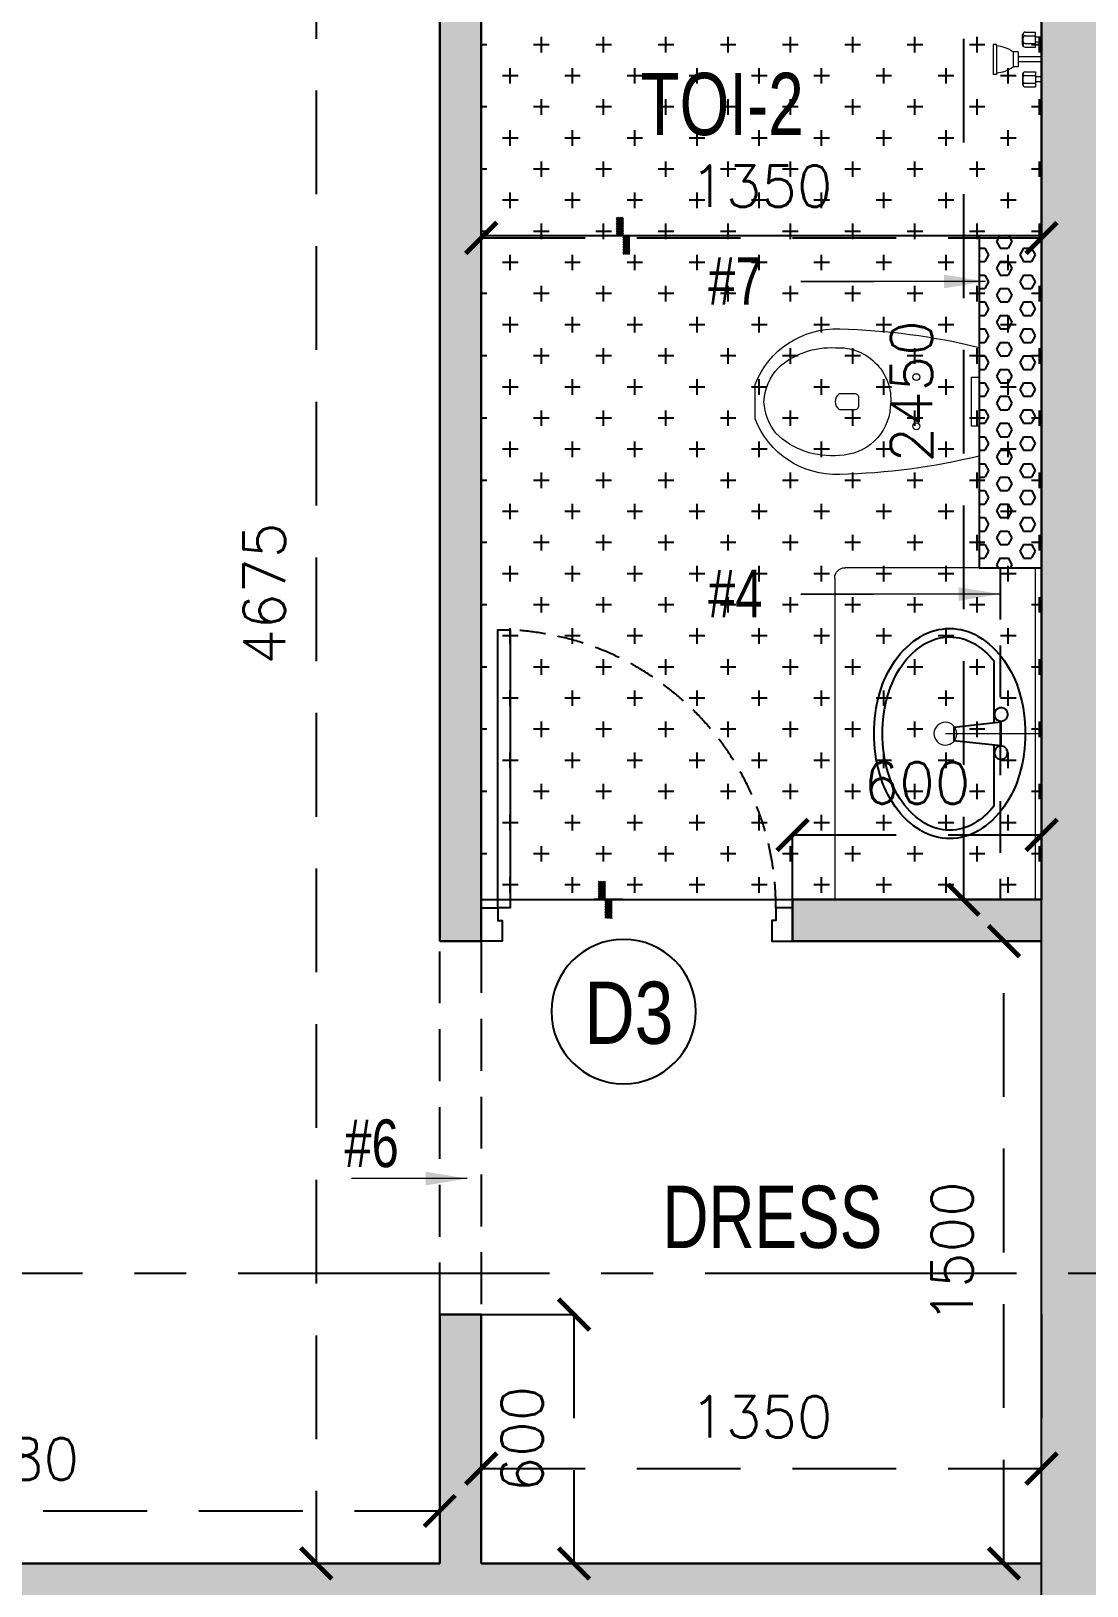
# Model space of a CAD drawing. Header units: millimetres. Extents: x 1180970 to 1231451, y -5737889 to -5695638.
# Drawn here: x 1224927 to 1227471, y -5714803 to -5711055 of the extents above; entities that cross this region are included whole.
import ezdxf
from ezdxf.enums import TextEntityAlignment as Align

# ---------------------------------------------------------------- set-up
doc = ezdxf.new("R2010")
doc.units = ezdxf.units.MM
doc.header["$LTSCALE"] = 1000
doc.header["$MEASUREMENT"] = 0
for name, pattern in [('3BHK-A$1$AUDIT_D_120904163729-0', [0]), ('3BHK-A$2$( Hidden )', [0.375, 0.25, -0.125]), ('3BHK-A$2$HIDDEN', [0.375, 0.25, -0.125]), ('AUDIT_D_120904163729-0', [0]), ('T8(T9 IS SIMILAR) - GROUND FLOOR - DIMENSION & TEXTING$0$HIDDEN', [0.375, 0.25, -0.125]), ('T8_REFUGE COLUMNS$0$CENTER2', [1.125, 0.75, -0.125, 0.125, -0.125])]:
    doc.linetypes.add(name, pattern=pattern)
doc.layers.get('0').update_dxf_attribs({"linetype": 'AUDIT_D_120904163729-0'})
for name, color, linetype in [('3BHK-A$0$$1$LEDGE WALL', 5, 'Continuous'), ('3BHK-A$0$A-DOOR-FULL', 2, 'Continuous'), ('3BHK-A$0$A-SANITARY', 2, 'Continuous'), ('3BHK-A$0$a-tile drop', 3, 'Continuous'), ('3BHK-A$0$APT PLANS-typ$0$TILEDROP', 3, 'Continuous'), ('3BHK-A$0$ELEV.', 5, 'Continuous'), ('3BHK-A$0$LEDGE WALL', 5, 'Continuous'), ('3BHK-A$1$A-HATCH -160', 251, '3BHK-A$1$AUDIT_D_120904163729-0'), ('3BHK-A$1$A-TOI SUNK 50MM', 8, 'Continuous'), ('3BHK-A$1$CUT-OUT', 49, 'Continuous'), ('T8(T9 IS SIMILAR) - GROUND FLOOR - DIMENSION & TEXTING$0$A-DIMENSIONS', 2, 'T8(T9 IS SIMILAR) - GROUND FLOOR - DIMENSION & TEXTING$0$HIDDEN'), ('T8(T9 IS SIMILAR) - GROUND FLOOR - DIMENSION & TEXTING$0$a-window-no', 125, 'Continuous'), ('T8_REFUGE COLUMNS$0$A-CENTERLINE', 193, 'T8_REFUGE COLUMNS$0$CENTER2'), ('T8_REFUGE COLUMNS$0$A-RCC COLS', 3, 'Continuous')]:
    doc.layers.add(name, color=color, linetype=linetype)
for name, color, linetype, lineweight in [('3BHK-A$2$a-TOI-fixtures', 251, 'Continuous', 0), ('3BHK-A$2$A-WALL- 160', 6, 'Continuous', 30), ('T8(T9 IS SIMILAR) - GROUND FLOOR - DIMENSION & TEXTING$0$a-Text', 4, 'Continuous', 0), ('T8(T9 IS SIMILAR) - GROUND FLOOR - DIMENSION & TEXTING$0$R0-18-10-2014-T1-1st Podium Floor Plan$0$Text', 2, 'Continuous', 0), ('T8(T9 IS SIMILAR) - GROUND FLOOR$0$D&W', 8, 'Continuous', 25)]:
    doc.layers.add(name, color=color, linetype=linetype, lineweight=lineweight)
doc.layers.add('T8_REFUGE COLUMNS$0$COL-HATCH', color=7, linetype='Continuous', lineweight=25, true_color=0xa3a3a3)
doc.styles.add('T8(T9 IS SIMILAR) - GROUND FLOOR - DIMENSION & TEXTING$0$ARIAL ARROW', font='swisscl.ttf')
doc.styles.add('T8(T9 IS SIMILAR) - GROUND FLOOR - DIMENSION & TEXTING$0$LODHA STANDERD', font='sanss___.ttf')
doc.styles.add('T8(T9 IS SIMILAR) - GROUND FLOOR - DIMENSION & TEXTING$0$Romans 1', font='romans.shx', dxfattribs={"height": 100})
doc.styles.add('T8(T9 IS SIMILAR) - GROUND FLOOR - DIMENSION & TEXTING$0$Tahoma', font='tahoma.ttf')
doc.dimstyles.new('T8(T9 IS SIMILAR) - GROUND FLOOR - DIMENSION & TEXTING$0$ALPINE S', dxfattribs={"dimscale": 0, "dimtxt": 100, "dimasz": 75, "dimexe": 0, "dimexo": 0, "dimgap": 75, "dimtad": 1, "dimdec": 0, "dimzin": 0, "dimdsep": 46, "dimtxsty": 'T8(T9 IS SIMILAR) - GROUND FLOOR - DIMENSION & TEXTING$0$Romans 1', "dimblk": 'T8(T9 IS SIMILAR) - GROUND FLOOR - DIMENSION & TEXTING$0$_ArchTick', "dimcen": 0.09, "dimclrd": 256, "dimclre": 256, "dimclrt": 7, "dimadec": 0, "dimazin": 0, "dimtfac": 1, "dimtdec": 0, "dimtofl": 0, "dimtmove": 1, "dimatfit": 0, "dimldrblk": 'T8(T9 IS SIMILAR) - GROUND FLOOR - DIMENSION & TEXTING$0$_Open90', "dimfxl": 1, "dimtolj": 1, "dimtzin": 0, "dimarcsym": 0})
doc.dimstyles.new('T8(T9 IS SIMILAR) - GROUND FLOOR - DIMENSION & TEXTING$0$SAMATA STD', dxfattribs={"dimtxt": 100, "dimasz": 50, "dimexe": 50, "dimexo": 50, "dimgap": 10, "dimtad": 0, "dimdec": 0, "dimrnd": 5, "dimzin": 0, "dimdsep": 46, "dimtxsty": 'T8(T9 IS SIMILAR) - GROUND FLOOR - DIMENSION & TEXTING$0$Tahoma', "dimblk": 'T8(T9 IS SIMILAR) - GROUND FLOOR - DIMENSION & TEXTING$0$_Origin2', "dimcen": -50, "dimdle": 50, "dimclrd": 7, "dimclre": 7, "dimclrt": 7, "dimadec": 0, "dimazin": 0, "dimtfac": 1, "dimtdec": 0, "dimtmove": 1, "dimatfit": 3, "dimfxl": 150, "dimtfill": 1, "dimtolj": 1, "dimtzin": 0, "dimlwd": -1, "dimlwe": -1, "dimarcsym": 0})

# ---------------------------------------------------------------- blocks, each defined once
blk = doc.blocks.new('*U164')
for points in [[(-710, 0), (-670, 0), (-670, 30), (-660, 30), (-660, 80), (-710, 80)], [(40, 0), (0, 0), (0, 30), (-10, 30), (-10, 80), (40, 80)], [(0, 0), (0, -670), (-30, -670), (-30, 0)]]:
    blk.add_lwpolyline(points, close=True)
at = {"color": 0, "linetype": 'ByBlock', "ltscale": 0.25}
blk.add_arc((1, 0.4), 671, 180.0347, 267.627, dxfattribs=at)
blk = doc.blocks.new('3BHK-A$0$EWC 1-flat-3')
at = {"layer": '3BHK-A$2$a-TOI-fixtures', "ltscale": 1.5}
blk.add_line((130.9, 0), (-130.9, 0), dxfattribs=at)
for points in [[(-130.9, 0, -0.055103), (-175.3, 336.2, -0.321827), (-41.6, 540), (41.6, 540, -0.321827), (175.3, 336.2, -0.055103), (130.9, 0, -27.681239)], [(-13.2, 214.3, -0.391448), (-129.3, 337.7, -0.224585), (-76.1, 489.9, -0.160675), (0, 518.7, -0.183016), (81.6, 484.1, -0.201424), (130, 346.4, -0.474507), (-13.2, 214.3, -2.927417)], [(-9.5, 290.2), (9.5, 290.2, 0.414214), (18.9, 299.7), (18.9, 337.6, 0.5), (-18.9, 337.6), (-18.9, 299.7, 0.414214), (-9.5, 290.2, 0.530498)]]:
    blk.add_lwpolyline(points, format="xyb", dxfattribs=at)
at = {"layer": '3BHK-A$2$a-TOI-fixtures'}
blk.add_lwpolyline([(-59.2, 0), (-59.2, 18.9), (59.2, 18.9), (59.2, 0)], close=True, dxfattribs=at)
at = {"layer": '3BHK-A$2$a-TOI-fixtures', "ltscale": 1.5}
for centre in [(-59.2, 151.6), (59.2, 151.6)]:
    blk.add_circle(centre, 8.31, dxfattribs=at)
blk = doc.blocks.new('3BHK-A$0$SH-flat-2')
at = {"layer": '3BHK-A$2$a-TOI-fixtures'}
for p, q in [((0.1, 61.7, -0.1), (14.6, 61.7, -0.1)), ((0.1, 49.7, -0.1), (14.6, 49.7, -0.1)), ((39.7, 46.4, -0.1), (14.5, 46.5, -0.1)), ((14.6, 37.7, -0.1), (14.7, 73.7, -0.1)), ((39.8, 64.9, -0.1), (14.6, 65, -0.1)), ((39.8, 37.7, -0.1), (14.6, 37.7, -0.1)), ((39.9, 73.7, -0.1), (14.7, 73.7, -0.1)), ((43.4, 39.3, -0.1), (44.7, 40.8, -0.1)), ((44.6, 50.8, -0.1), (44.6, 60, -0.1)), ((45.9, 43.9, -0.1), (45.9, 66.8, -0.1)), ((108.4, -25.1, -0.1), (108.5, 40.1, -0.1)), ((108.5, 43.5, -0.1), (116.3, 43.5, -0.1)), ((108.5, 40.1, -0.1), (108.5, 43.5, -0.1)), ((116.2, -28.5, -0.1), (116.3, 43.5, -0.1)), ((0, 1.7, -0.1), (0, 13.7, -0.1)), ((0, 13.7, -0.1), (56.3, 13.6, -0.1)), ((0, 1.7, -0.1), (56.3, 1.6, -0.1)), ((56.2, -10.4, -0.1), (56.3, 25.6, -0.1)), ((56.3, 25.6, -0.1), (68.3, 25.6, -0.1)), ((68.2, -10.4, -0.1), (68.3, 25.6, -0.1)), ((-0.1, -34.3, -0.1), (14.4, -34.3, -0.1)), ((14.5, -22.3, -0.1), (14.4, -58.3, -0.1)), ((39.6, -31.1, -0.1), (14.4, -31, -0.1)), ((39.7, -22.3, -0.1), (14.5, -22.3, -0.1)), ((43.3, -24, -0.1), (44.6, -25.5, -0.1)), ((44.4, -35.5, -0.1), (44.4, -44.7, -0.1)), ((45.7, -28.6, -0.1), (45.7, -51.5, -0.1)), ((56.2, -10.4, -0.1), (68.2, -10.4, -0.1)), ((108.4, -25.1, -0.1), (108.4, -28.5, -0.1)), ((108.4, -28.5, -0.1), (116.2, -28.5, -0.1)), ((-0.1, -46.3, -0.1), (14.4, -46.3, -0.1)), ((39.5, -49.6, -0.1), (14.3, -49.5, -0.1)), ((39.6, -58.3, -0.1), (14.4, -58.3, -0.1))]:
    blk.add_line(p, q, dxfattribs=at)
for centre, radius, start, end in [((39.8, 51.2, -0.1), 4.8, 269.8776, 359.8776), ((39.7, 41.6, -0.1), 4.8, 359.8776, 89.8776), ((39.8, 69.7, -0.1), 4.8, 269.8776, 359.8776), ((39.8, 60, -0.1), 4.8, 359.8776, 89.8776), ((39.8, 42.5, -0.1), 4.8, 269.8776, 359.8776), ((39.9, 68.9, -0.1), 4.8, 359.8776, 89.8776), ((41.1, 66.8, -0.1), 4.8, 359.8776, 46.4449), ((41.1, 44, -0.1), 4.8, 319.2258, 359.8776), ((114.8, -40.2, -0.1), 80.5, 94.4595, 125.2375), ((39.6, -26.3, -0.1), 4.8, 269.8776, 359.8776), ((39.6, -35.9, -0.1), 4.8, 359.8776, 89.8776), ((39.7, -27.1, -0.1), 4.8, 359.8776, 89.8776), ((40.9, -28.6, -0.1), 4.8, 359.8776, 40.5294), ((115, 55.2, -0.1), 80.5, 234.5177, 265.2957), ((39.5, -44.7, -0.1), 4.8, 269.8776, 359.8776), ((39.5, -54.4, -0.1), 4.8, 359.8776, 89.8776), ((39.6, -53.5, -0.1), 4.8, 269.8776, 359.8776), ((40.9, -51.5, -0.1), 4.8, 313.3103, 359.8776)]:
    blk.add_arc(centre, radius, start, end, dxfattribs=at)
blk = doc.blocks.new('3BHK-A$0$TILE DROP -x')
at = {"layer": '3BHK-A$0$APT PLANS-typ$0$TILEDROP'}
h = blk.add_hatch(dxfattribs=at)
h.set_pattern_fill('ACET-2D-ANSI31', color=8, scale=90, angle=90, style=0)
h.set_pattern_definition([(135, (-851695.914, 5365039.183), (-7.954951288, -7.954951288), [])])
h.paths.add_polyline_path([(-58324, -19206), (-58324, -19024), (-58262, -19024), (-58262, -19206)])
edge = h.paths.add_edge_path()
edge.add_line((-58324, -19381), (-58394, -19381))
edge.add_line((-58324, -19206), (-58324, -19381))
edge.add_line((-58393, -19206), (-58324, -19206))
edge.add_line((-58393, -19381), (-58393, -19206))
at = {"layer": '3BHK-A$0$APT PLANS-typ$0$TILEDROP', "color": 1}
blk.add_line((-58154, -19206), (-58434, -19206), dxfattribs=at)
at = {"layer": '3BHK-A$0$APT PLANS-typ$0$TILEDROP', "color": 20, "const_width": 10}
for points in [[(-58262, -19206), (-58262, -19024)], [(-58324, -19381), (-58324, -19206)], [(-58324, -19206), (-58262, -19206)]]:
    blk.add_lwpolyline(points, dxfattribs=at)
blk = doc.blocks.new('3BHK-A$0$WB1-flat-1')
at = {"layer": '3BHK-A$0$A-SANITARY', "color": 251, "ltscale": 1000}
for p, q in [((-1779491.7, 190118), (-1779491.7, 190265.4)), ((-1779507.9, 190061.5), (-1779507.9, 190121.4)), ((-1779394.5, 190106.8), (-1779507.9, 190119.9)), ((-1779394.5, 190074.4), (-1779507.9, 190063)), ((-1779491.7, 189917.5), (-1779491.7, 190064.6))]:
    blk.add_line(p, q, dxfattribs=at)
at = {"layer": '3BHK-A$0$A-SANITARY', "color": 251}
blk.add_line((-1779394.5, 190106.8), (-1779394.5, 190074.4), dxfattribs=at)
for centre, major_axis, start_param, end_param in [((-1779384.1, 190209.6), (130.8, -33.3), 1.820103, 2.357157), ((-1779384.1, 190209.6), (130.3, -35), 1.296313, 1.833367), ((-1779350.3, 190152.9), (193.2, -55.2), 2.386204, 2.812145), ((-1779350.3, 190152.9), (175.1, -44.6), 2.357412, 2.719312), ((-1779384.1, 190209.6), (109.6, -33.8), 1.870427, 2.407481), ((-1779384.1, 190209.6), (110.5, -30.5), 1.303226, 1.84028), ((-1779417.8, 190152.9), (175.5, -43.1), 0.84856, 1.274501), ((-1779417.8, 190152.9), (193.7, -53.5), 0.877554, 1.303495), ((-1779296.9, 190115.8), (257.2, -67.9), 2.791732, 3.118985), ((-1779471.3, 190115.8), (236.8, -65.9), 0.552139, 0.879393), ((-1779471.3, 190115.8), (256.4, -70.9), 0.550268, 0.877521), ((-1779212.5, 190091.4), (341.5, -92.8), 3.126498, 3.407047), ((-1779555.7, 190091.4), (320.9, -91.3), 0.277128, 0.557677), ((-1779555.7, 190091.4), (341.3, -93.5), 0.267352, 0.5479), ((-1779507.9, 190137.6), (15.5, -4.6), 0.024765, 6.30795), ((-1779212.5, 190091.4), (340.8, -95.1), -2.869466, -2.588917), ((-1779555.7, 190091.4), (321.9, -87.7), -0.014507, 0.266042), ((-1779555.7, 190091.4), (341.5, -92.8), -0.015048, 0.2655), ((-1779507.9, 190045.3), (15.8, -3.6), -0.0413185385872303, 6.241866768592355), ((-1779296.9, 190067.1), (256.3, -71.3), -2.589745, -2.262492), ((-1779471.3, 190067.1), (237.5, -63.4), -0.34704, -0.019787), ((-1779471.3, 190067.1), (256.9, -69.2), -0.344634, -0.017381), ((-1779350.3, 190030), (194, -52.4), -2.26986, -1.84392), ((-1779350.3, 190030), (174.5, -46.9), -2.206968, -1.845068), ((-1779417.8, 190030), (173.5, -50.3), -0.751557, -0.325616), ((-1779417.8, 190030), (193, -55.8), -0.752352, -0.326411), ((-1779384.1, 189973.2), (130.1, -35.9), -1.838416, -1.301362), ((-1779384.1, 189973.2), (110.6, -30.1), -1.842195, -1.305141), ((-1779384.1, 189973.2), (110.2, -31.7), -1.29052, -0.753466), ((-1779384.1, 189973.2), (130.7, -33.4), -1.320613, -0.783559)]:
    blk.add_ellipse(centre, major_axis=major_axis, ratio=1, start_param=start_param, end_param=end_param, dxfattribs=at)
blk = doc.blocks.new('3BHK-A$0$A$C4C1B68F2-flat-1')
at = {"layer": '3BHK-A$2$a-TOI-fixtures'}
for p, q in [((-412.9, 666.2, 0), (-412.9, -133.8)), ((-412.9, 666.2, 0.1), (60.4, 666.2, 0.1)), ((-397.8, 666.2, 0), (-397.8, -133.8)), ((85.4, 641.2, 0.1), (85.4, -133.8, 0.1)), ((-181.3, 266.2, 0), (-412.9, 266.2, 0)), ((-412.9, -133.8), (85.4, -133.8))]:
    blk.add_line(p, q, dxfattribs=at)
blk.add_arc((60.4, 641.2, 0.1), 25, 0, 90, dxfattribs=at)
blk.add_ellipse((-181.3, 266.2, 0), major_axis=(27.5, 0.4), ratio=1, dxfattribs=at)
at = {"layer": '3BHK-A$2$A-WALL- 160'}
blk.add_blockref('3BHK-A$0$WB1-flat-1', (1779192.5, -189825), dxfattribs=at)
blk = doc.blocks.new('3BHK-A')
at = {"layer": '3BHK-A$0$LEDGE WALL'}
h = blk.add_hatch(dxfattribs=at)
h.set_pattern_fill('HEX', color=8, scale=150, angle=180)
h.paths.add_polyline_path([(1185332.8, -5712348.5), (1185182.8, -5712348.5), (1185182.8, -5711548.5), (1185332.8, -5711548.5)])
at = {"layer": '3BHK-A$1$A-HATCH -160', "linetype": 'ByBlock'}
h = blk.add_hatch(dxfattribs=at)
h.set_pattern_fill('ZIGZAG', color=256, scale=250)
h.set_pattern_definition([(9e-15, (1e-08, 0), (31.25, 31.25), [31.25, -31.25]), (90, (31.25, 0), (-31.25, 31.25), [31.25, -31.25])])
h.paths.add_polyline_path([(1185182.8, -5714749.5), (1186532.7, -5714749.5), (1186532.7, -5714149.5), (1186632.7, -5714149.5), (1186632.7, -5714749.5), (1188712.7, -5714749.5), (1188712.7, -5714049.5), (1189032.5, -5714049.5), (1189032.5, -5714149.5), (1188812.7, -5714149.5), (1188812.7, -5715449.5), (1189032.5, -5715449.5), (1189032.5, -5715549.5), (1188712.7, -5715549.5), (1188712.7, -5714849.5), (1186632.7, -5714849.5), (1186632.7, -5715664.5), (1186532.7, -5715664.5), (1186532.7, -5714849.5), (1185182.8, -5714849.5)])
h.paths.add_polyline_path([(1185182.8, -5713249.5), (1185782.7, -5713249.5), (1185782.7, -5713149.5), (1185182.8, -5713149.5)])
h.paths.add_polyline_path([(1186532.7, -5710699.5), (1186632.7, -5710699.5), (1186632.7, -5713249.5), (1186532.7, -5713249.5)])
h.paths.add_polyline_path([(1186532.7, -5717399.5), (1186632.7, -5717399.5), (1186632.7, -5716414.5), (1186532.7, -5716414.5)])
h.paths.add_polyline_path([(1194902.2, -5715375), (1194082.3, -5715375), (1194082.3, -5715475), (1194902.2, -5715475)])
h.paths.add_polyline_path([(1195782.2, -5715375), (1196682.2, -5715375), (1196682.2, -5715475), (1195782.2, -5715475)])
h.paths.add_polyline_path([(1194132.5, -5714149.9), (1196532.4, -5714149.9), (1196532.4, -5714049.9), (1194132.5, -5714049.9)])
h.paths.add_polyline_path([(1197432.4, -5711800.2), (1197532.4, -5711800.2), (1197532.4, -5714149.9), (1197432.4, -5714149.9)])
h.paths.add_polyline_path([(1198282.4, -5714149.9), (1198958.7, -5714149.9), (1198958.7, -5714049.9), (1198282.4, -5714049.9)])
h.paths.add_polyline_path([(1196871.9, -5720208.6), (1196082.2, -5720209.7), (1196082.3, -5720109.7), (1196082.2, -5720109.7), (1196182.2, -5720109.7), (1196871.9, -5720108.6)])
h.paths.add_polyline_path([(1193397.2, -5709939.9), (1193882.3, -5709939.6), (1193882.3, -5710040.1), (1193397.3, -5710040.1)])
h.paths.add_polyline_path([(1186632.7, -5708554.7), (1187192.3, -5708554.8), (1187192.3, -5708654.7), (1186632.7, -5708654.7)])
h.paths.add_polyline_path([(1194182.3, -5715724), (1194082.3, -5715724), (1194082.3, -5715474), (1194182.3, -5715474)])
at = {"layer": '3BHK-A$1$A-TOI SUNK 50MM'}
h = blk.add_hatch(dxfattribs=at)
h.set_pattern_fill('CROSS', color=256, scale=300, style=0)
h.set_pattern_definition([(9e-15, (-0.65, 1286.84), (75, 75), [37.5, -112.5]), (90, (18.1, 1268.09), (-75, 75), [37.5, -112.5])])
h.paths.add_polyline_path([(1186532.7, -5713148.5), (1185182.4, -5713148.5), (1185182.4, -5710698.5), (1186532.7, -5710698.5)])
h.paths.add_polyline_path([(1185182.4, -5714848.6), (1186532.7, -5714848.6), (1186532.7, -5717398.5), (1185182.4, -5717398.5)])
at = {"layer": '3BHK-A$0$$1$LEDGE WALL', "linetype": '3BHK-A$2$( Hidden )', "ltscale": 0.5}
blk.add_line((1185282.8, -5712348.5, 0), (1185282.8, -5713148.5, 0), dxfattribs=at)
at = {"layer": '3BHK-A$0$ELEV.'}
blk.add_line((1185182.5, -5711548.5, -0.5), (1186532.7, -5711548.5, 0), dxfattribs=at)
at = {"layer": '3BHK-A$0$LEDGE WALL', "elevation": 0}
blk.add_lwpolyline([(1185332.8, -5712348.5), (1185182.8, -5712348.5), (1185182.8, -5711548.5), (1185332.8, -5711548.5)], close=True, dxfattribs=at)
at = {"layer": '3BHK-A$1$A-TOI SUNK 50MM'}
blk.add_line((1186532.7, -5713148.5, 0), (1185782.7, -5713148.5, 0), dxfattribs=at)
at = {"layer": '3BHK-A$1$A-TOI SUNK 50MM', "elevation": 0}
blk.add_lwpolyline([(1186532.7, -5713148.5), (1185182.4, -5713148.5), (1185182.4, -5710698.5), (1186532.7, -5710698.5)], close=True, dxfattribs=at)
at = {"layer": '3BHK-A$1$CUT-OUT', "linetype": '3BHK-A$2$HIDDEN', "ltscale": 0.5, "elevation": 0}
blk.add_lwpolyline([(1186532.7, -5714148.5), (1186632.7, -5714148.5), (1186632.7, -5713248.5), (1186532.7, -5713248.5)], close=True, dxfattribs=at)
at = {"layer": '3BHK-A$2$A-WALL- 160', "linetype": 'ByBlock'}
for p, q in [((1186532.7, -5713248.5, 0), (1186532.7, -5710698.5, 0)), ((1186632.7, -5713248.5, 0), (1186632.7, -5710698.5, 0)), ((1185782.7, -5713148.5, 0), (1185182.8, -5713148.5, 0)), ((1185782.7, -5713248.5, 0), (1185782.7, -5713148.5, 0)), ((1185782.7, -5713248.5, 0), (1185182.8, -5713248.5, 0)), ((1186632.7, -5713248.5, 0), (1186532.7, -5713248.5, 0)), ((1186632.7, -5714148.5, 0), (1186532.7, -5714148.5, 0)), ((1186532.7, -5714148.5, 0), (1186532.7, -5714748.5, 0)), ((1186632.7, -5714148.5, 0), (1186632.7, -5714748.5, 0)), ((1186532.7, -5714748.5, 0), (1185182.8, -5714748.5, 0)), ((1188712.7, -5714748.5, 0), (1186632.7, -5714748.5, 0))]:
    blk.add_line(p, q, dxfattribs=at)
at = {"layer": '3BHK-A$0$A-DOOR-FULL', "linetype": '3BHK-A$2$HIDDEN', "xscale": -1, "rotation": 180}
blk.add_blockref('*U164', (1186492.7, -5713168.5, 0), dxfattribs=at)
at = {"layer": '3BHK-A$0$a-tile drop', "xscale": 0.25, "yscale": 0.25, "zscale": 0.25, "rotation": 180}
for p in [(1171609.7, -5716349.9, 0), (1171653, -5717949.9, 0)]:
    blk.add_blockref('3BHK-A$0$TILE DROP -x', p, dxfattribs=at)
at = {"layer": '3BHK-A$2$a-TOI-fixtures', "xscale": -1, "rotation": 180}
blk.add_blockref('3BHK-A$0$SH-flat-2', (1185182.8, -5711116, 0), dxfattribs=at)
at = {"layer": '3BHK-A$2$a-TOI-fixtures', "extrusion": (0, 0, -1), "zscale": -0.9999999999999998, "rotation": 90}
blk.add_blockref('3BHK-A$0$EWC 1-flat-3', (-1185332.8, -5711948.5, -0.1), dxfattribs=at)
at = {"layer": '3BHK-A$2$a-TOI-fixtures'}
blk.add_blockref('3BHK-A$0$A$C4C1B68F2-flat-1', (1185595.7, -5713014.7), dxfattribs=at)
blk = doc.blocks.new('T8_REFUGE COLUMNS')
at = {"layer": 'T8_REFUGE COLUMNS$0$COL-HATCH', "linetype": 'ByBlock'}
h = blk.add_hatch(color=256, dxfattribs=at)
h.dxf.hatch_style = 1
h.paths.add_polyline_path([(1227712.1, -5718799.9), (1227362.1, -5718799.9), (1227362.1, -5709299.9), (1227712.1, -5709299.9)])
at = {"layer": 'T8_REFUGE COLUMNS$0$A-CENTERLINE'}
blk.add_line((1229551.2, -5714049.9), (1182156.9, -5714049.9), dxfattribs=at)
at = {"layer": 'T8_REFUGE COLUMNS$0$A-RCC COLS', "linetype": 'ByBlock'}
blk.add_lwpolyline([(1227712.1, -5718799.9), (1227362.1, -5718799.9), (1227362.1, -5709299.9), (1227712.1, -5709299.9)], close=True, dxfattribs=at)
blk = doc.blocks.new('T8(T9 IS SIMILAR) - GROUND FLOOR')
at = {"layer": 'T8(T9 IS SIMILAR) - GROUND FLOOR$0$D&W', "linetype": 'ByBlock'}
blk.add_blockref('T8_REFUGE COLUMNS', (0, 0), dxfattribs=at)
at = {"layer": 'T8(T9 IS SIMILAR) - GROUND FLOOR$0$D&W', "linetype": 'ByBlock', "xscale": -1}
blk.add_blockref('3BHK-A', (2412544.6, 0), dxfattribs=at)
blk = doc.blocks.new('T8(T9 IS SIMILAR) - GROUND FLOOR - DIMENSION & TEXTING$0$_ArchTick')
at = {"color": 0, "linetype": 'ByBlock', "const_width": 0.15}
blk.add_lwpolyline([(-0.5, -0.5), (0.5, 0.5)], dxfattribs=at)
blk = doc.blocks.new('*D623')
at = {"layer": 'T8(T9 IS SIMILAR) - GROUND FLOOR - DIMENSION & TEXTING$0$A-DIMENSIONS', "linetype": 'T8(T9 IS SIMILAR) - GROUND FLOOR - DIMENSION & TEXTING$0$HIDDEN', "lineweight": -2, "transparency": 16777216}
for p, q in [((1223831.7, -5714398.7), (1223831.7, -5714621.8)), ((1225911.9, -5714448.7), (1225911.9, -5714621.8))]:
    blk.add_line(p, q, dxfattribs=at)
at = {"layer": 'T8(T9 IS SIMILAR) - GROUND FLOOR - DIMENSION & TEXTING$0$A-DIMENSIONS', "lineweight": -2, "transparency": 16777216}
blk.add_line((1223831.7, -5714621.8), (1225911.9, -5714621.8), dxfattribs=at)
at = {"layer": 'T8(T9 IS SIMILAR) - GROUND FLOOR - DIMENSION & TEXTING$0$A-DIMENSIONS', "linetype": 'ByBlock', "lineweight": -2, "transparency": 16777216, "xscale": 75, "yscale": 75, "zscale": 75, "rotation": 180}
blk.add_blockref('T8(T9 IS SIMILAR) - GROUND FLOOR - DIMENSION & TEXTING$0$_ArchTick', (1223831.7, -5714621.8), dxfattribs=at)
at = {"layer": 'T8(T9 IS SIMILAR) - GROUND FLOOR - DIMENSION & TEXTING$0$A-DIMENSIONS', "linetype": 'ByBlock', "lineweight": -2, "transparency": 16777216, "xscale": 75, "yscale": 75, "zscale": 75}
blk.add_blockref('T8(T9 IS SIMILAR) - GROUND FLOOR - DIMENSION & TEXTING$0$_ArchTick', (1225911.9, -5714621.8), dxfattribs=at)
at = {"layer": 'T8(T9 IS SIMILAR) - GROUND FLOOR - DIMENSION & TEXTING$0$A-DIMENSIONS', "color": 7, "linetype": 'ByBlock', "transparency": 16777216, "insert": (1224871.8, -5714496.8), "char_height": 100, "attachment_point": 5, "style": 'T8(T9 IS SIMILAR) - GROUND FLOOR - DIMENSION & TEXTING$0$Romans 1'}
blk.add_mtext('\\A1;2080', dxfattribs=at)
blk = doc.blocks.new('T8(T9 IS SIMILAR) - GROUND FLOOR - DIMENSION & TEXTING$0$_Open90')
at = {"color": 0, "linetype": 'ByBlock', "lineweight": -2}
for p, q in [((-0.5, 0.5), (0, 0)), ((0, 0), (-1, 0)), ((0, 0), (-0.5, -0.5))]:
    blk.add_line(p, q, dxfattribs=at)
blk = doc.blocks.new('*D624')
at = {"layer": 'T8(T9 IS SIMILAR) - GROUND FLOOR - DIMENSION & TEXTING$0$A-DIMENSIONS', "linetype": 'T8(T9 IS SIMILAR) - GROUND FLOOR - DIMENSION & TEXTING$0$HIDDEN', "lineweight": -2, "transparency": 16777216}
for p, q in [((1226011.9, -5714148.7), (1226235.3, -5714148.7)), ((1226011.9, -5714748.7), (1226235.3, -5714748.7))]:
    blk.add_line(p, q, dxfattribs=at)
at = {"layer": 'T8(T9 IS SIMILAR) - GROUND FLOOR - DIMENSION & TEXTING$0$A-DIMENSIONS', "lineweight": -2, "transparency": 16777216}
blk.add_line((1226235.3, -5714148.7), (1226235.3, -5714748.7), dxfattribs=at)
at = {"layer": 'T8(T9 IS SIMILAR) - GROUND FLOOR - DIMENSION & TEXTING$0$A-DIMENSIONS', "linetype": 'ByBlock', "lineweight": -2, "transparency": 16777216, "xscale": 75, "yscale": 75, "zscale": 75}
for p, rotation in [((1226235.3, -5714148.7), 90), ((1226235.3, -5714748.7), 270)]:
    blk.add_blockref('T8(T9 IS SIMILAR) - GROUND FLOOR - DIMENSION & TEXTING$0$_ArchTick', p, dxfattribs=dict(at, rotation=rotation))
at = {"layer": 'T8(T9 IS SIMILAR) - GROUND FLOOR - DIMENSION & TEXTING$0$A-DIMENSIONS', "color": 7, "linetype": 'ByBlock', "transparency": 16777216, "insert": (1226110.3, -5714448.7), "char_height": 100, "attachment_point": 5, "rotation": 90, "style": 'T8(T9 IS SIMILAR) - GROUND FLOOR - DIMENSION & TEXTING$0$Romans 1'}
blk.add_mtext('\\A1;600', dxfattribs=at)
blk = doc.blocks.new('*D625')
at = {"layer": 'T8(T9 IS SIMILAR) - GROUND FLOOR - DIMENSION & TEXTING$0$A-DIMENSIONS', "linetype": 'T8(T9 IS SIMILAR) - GROUND FLOOR - DIMENSION & TEXTING$0$HIDDEN', "lineweight": -2, "transparency": 16777216}
for p, q in [((1226011.9, -5714148.7), (1226011.9, -5714520)), ((1227361.9, -5714148.7), (1227361.9, -5714520))]:
    blk.add_line(p, q, dxfattribs=at)
at = {"layer": 'T8(T9 IS SIMILAR) - GROUND FLOOR - DIMENSION & TEXTING$0$A-DIMENSIONS', "lineweight": -2, "transparency": 16777216}
blk.add_line((1226011.9, -5714520), (1227361.9, -5714520), dxfattribs=at)
at = {"layer": 'T8(T9 IS SIMILAR) - GROUND FLOOR - DIMENSION & TEXTING$0$A-DIMENSIONS', "linetype": 'ByBlock', "lineweight": -2, "transparency": 16777216, "xscale": 75, "yscale": 75, "zscale": 75, "rotation": 180}
blk.add_blockref('T8(T9 IS SIMILAR) - GROUND FLOOR - DIMENSION & TEXTING$0$_ArchTick', (1226011.9, -5714520), dxfattribs=at)
at = {"layer": 'T8(T9 IS SIMILAR) - GROUND FLOOR - DIMENSION & TEXTING$0$A-DIMENSIONS', "linetype": 'ByBlock', "lineweight": -2, "transparency": 16777216, "xscale": 75, "yscale": 75, "zscale": 75}
blk.add_blockref('T8(T9 IS SIMILAR) - GROUND FLOOR - DIMENSION & TEXTING$0$_ArchTick', (1227361.9, -5714520), dxfattribs=at)
at = {"layer": 'T8(T9 IS SIMILAR) - GROUND FLOOR - DIMENSION & TEXTING$0$A-DIMENSIONS', "color": 7, "linetype": 'ByBlock', "transparency": 16777216, "insert": (1226686.9, -5714395), "char_height": 100, "attachment_point": 5, "style": 'T8(T9 IS SIMILAR) - GROUND FLOOR - DIMENSION & TEXTING$0$Romans 1'}
blk.add_mtext('\\A1;1350', dxfattribs=at)
blk = doc.blocks.new('*D626')
at = {"layer": 'T8(T9 IS SIMILAR) - GROUND FLOOR - DIMENSION & TEXTING$0$A-DIMENSIONS', "linetype": 'T8(T9 IS SIMILAR) - GROUND FLOOR - DIMENSION & TEXTING$0$HIDDEN', "lineweight": -2, "transparency": 16777216}
for p, q in [((1227061.8, -5713248.7), (1227271.4, -5713248.7)), ((1227016, -5714748.7), (1227271.4, -5714748.7))]:
    blk.add_line(p, q, dxfattribs=at)
at = {"layer": 'T8(T9 IS SIMILAR) - GROUND FLOOR - DIMENSION & TEXTING$0$A-DIMENSIONS', "lineweight": -2, "transparency": 16777216}
blk.add_line((1227271.4, -5714748.7), (1227271.4, -5713248.7), dxfattribs=at)
at = {"layer": 'T8(T9 IS SIMILAR) - GROUND FLOOR - DIMENSION & TEXTING$0$A-DIMENSIONS', "linetype": 'ByBlock', "lineweight": -2, "transparency": 16777216, "xscale": 75, "yscale": 75, "zscale": 75}
for p, rotation in [((1227271.4, -5713248.7), 90), ((1227271.4, -5714748.7), 270)]:
    blk.add_blockref('T8(T9 IS SIMILAR) - GROUND FLOOR - DIMENSION & TEXTING$0$_ArchTick', p, dxfattribs=dict(at, rotation=rotation))
at = {"layer": 'T8(T9 IS SIMILAR) - GROUND FLOOR - DIMENSION & TEXTING$0$A-DIMENSIONS', "color": 7, "linetype": 'ByBlock', "transparency": 16777216, "insert": (1227146.4, -5713998.7), "char_height": 100, "attachment_point": 5, "rotation": 90, "style": 'T8(T9 IS SIMILAR) - GROUND FLOOR - DIMENSION & TEXTING$0$Romans 1'}
blk.add_mtext('\\A1;1500', dxfattribs=at)
blk = doc.blocks.new('*D627')
at = {"layer": 'T8(T9 IS SIMILAR) - GROUND FLOOR - DIMENSION & TEXTING$0$A-DIMENSIONS', "linetype": 'T8(T9 IS SIMILAR) - GROUND FLOOR - DIMENSION & TEXTING$0$HIDDEN', "lineweight": -2, "transparency": 16777216}
for p, q in [((1226761.9, -5713148.7), (1226761.9, -5712992.5)), ((1227361.9, -5713148.7), (1227361.9, -5712992.5))]:
    blk.add_line(p, q, dxfattribs=at)
at = {"layer": 'T8(T9 IS SIMILAR) - GROUND FLOOR - DIMENSION & TEXTING$0$A-DIMENSIONS', "lineweight": -2, "transparency": 16777216}
blk.add_line((1226761.9, -5712992.5), (1227361.9, -5712992.5), dxfattribs=at)
at = {"layer": 'T8(T9 IS SIMILAR) - GROUND FLOOR - DIMENSION & TEXTING$0$A-DIMENSIONS', "linetype": 'ByBlock', "lineweight": -2, "transparency": 16777216, "xscale": 75, "yscale": 75, "zscale": 75, "rotation": 180}
blk.add_blockref('T8(T9 IS SIMILAR) - GROUND FLOOR - DIMENSION & TEXTING$0$_ArchTick', (1226761.9, -5712992.5), dxfattribs=at)
at = {"layer": 'T8(T9 IS SIMILAR) - GROUND FLOOR - DIMENSION & TEXTING$0$A-DIMENSIONS', "linetype": 'ByBlock', "lineweight": -2, "transparency": 16777216, "xscale": 75, "yscale": 75, "zscale": 75}
blk.add_blockref('T8(T9 IS SIMILAR) - GROUND FLOOR - DIMENSION & TEXTING$0$_ArchTick', (1227361.9, -5712992.5), dxfattribs=at)
at = {"layer": 'T8(T9 IS SIMILAR) - GROUND FLOOR - DIMENSION & TEXTING$0$A-DIMENSIONS', "color": 7, "linetype": 'ByBlock', "transparency": 16777216, "insert": (1227061.9, -5712867.5), "char_height": 100, "attachment_point": 5, "style": 'T8(T9 IS SIMILAR) - GROUND FLOOR - DIMENSION & TEXTING$0$Romans 1'}
blk.add_mtext('\\A1;600', dxfattribs=at)
blk = doc.blocks.new('*D628')
at = {"layer": 'T8(T9 IS SIMILAR) - GROUND FLOOR - DIMENSION & TEXTING$0$A-DIMENSIONS', "linetype": 'T8(T9 IS SIMILAR) - GROUND FLOOR - DIMENSION & TEXTING$0$HIDDEN', "lineweight": -2, "transparency": 16777216}
for p, q in [((1226011.9, -5711307.3), (1226011.9, -5711553.9)), ((1227361.8, -5711307.3), (1227361.8, -5711553.9))]:
    blk.add_line(p, q, dxfattribs=at)
at = {"layer": 'T8(T9 IS SIMILAR) - GROUND FLOOR - DIMENSION & TEXTING$0$A-DIMENSIONS', "lineweight": -2, "transparency": 16777216}
blk.add_line((1226011.9, -5711553.9), (1227361.8, -5711553.9), dxfattribs=at)
at = {"layer": 'T8(T9 IS SIMILAR) - GROUND FLOOR - DIMENSION & TEXTING$0$A-DIMENSIONS', "linetype": 'ByBlock', "lineweight": -2, "transparency": 16777216, "xscale": 75, "yscale": 75, "zscale": 75, "rotation": 180}
blk.add_blockref('T8(T9 IS SIMILAR) - GROUND FLOOR - DIMENSION & TEXTING$0$_ArchTick', (1226011.9, -5711553.9), dxfattribs=at)
at = {"layer": 'T8(T9 IS SIMILAR) - GROUND FLOOR - DIMENSION & TEXTING$0$A-DIMENSIONS', "linetype": 'ByBlock', "lineweight": -2, "transparency": 16777216, "xscale": 75, "yscale": 75, "zscale": 75}
blk.add_blockref('T8(T9 IS SIMILAR) - GROUND FLOOR - DIMENSION & TEXTING$0$_ArchTick', (1227361.8, -5711553.9), dxfattribs=at)
at = {"layer": 'T8(T9 IS SIMILAR) - GROUND FLOOR - DIMENSION & TEXTING$0$A-DIMENSIONS', "color": 7, "linetype": 'ByBlock', "transparency": 16777216, "insert": (1226686.8, -5711428.9), "char_height": 100, "attachment_point": 5, "style": 'T8(T9 IS SIMILAR) - GROUND FLOOR - DIMENSION & TEXTING$0$Romans 1'}
blk.add_mtext('\\A1;1350', dxfattribs=at)
blk = doc.blocks.new('*D629')
at = {"layer": 'T8(T9 IS SIMILAR) - GROUND FLOOR - DIMENSION & TEXTING$0$A-DIMENSIONS', "linetype": 'T8(T9 IS SIMILAR) - GROUND FLOOR - DIMENSION & TEXTING$0$HIDDEN', "lineweight": -2, "transparency": 16777216}
for p, q in [((1227226.8, -5710698.7), (1227173.7, -5710698.7)), ((1227226.8, -5713148.7), (1227173.7, -5713148.7))]:
    blk.add_line(p, q, dxfattribs=at)
at = {"layer": 'T8(T9 IS SIMILAR) - GROUND FLOOR - DIMENSION & TEXTING$0$A-DIMENSIONS', "lineweight": -2, "transparency": 16777216}
blk.add_line((1227173.7, -5710698.7), (1227173.7, -5713148.7), dxfattribs=at)
at = {"layer": 'T8(T9 IS SIMILAR) - GROUND FLOOR - DIMENSION & TEXTING$0$A-DIMENSIONS', "linetype": 'ByBlock', "lineweight": -2, "transparency": 16777216, "xscale": 75, "yscale": 75, "zscale": 75}
for p, rotation in [((1227173.7, -5710698.7), 90), ((1227173.7, -5713148.7), 270)]:
    blk.add_blockref('T8(T9 IS SIMILAR) - GROUND FLOOR - DIMENSION & TEXTING$0$_ArchTick', p, dxfattribs=dict(at, rotation=rotation))
at = {"layer": 'T8(T9 IS SIMILAR) - GROUND FLOOR - DIMENSION & TEXTING$0$A-DIMENSIONS', "color": 7, "linetype": 'ByBlock', "transparency": 16777216, "insert": (1227048.7, -5711923.7), "char_height": 100, "attachment_point": 5, "rotation": 90, "style": 'T8(T9 IS SIMILAR) - GROUND FLOOR - DIMENSION & TEXTING$0$Romans 1'}
blk.add_mtext('\\A1;2450', dxfattribs=at)
blk = doc.blocks.new('*D579')
at = {"layer": 'T8(T9 IS SIMILAR) - GROUND FLOOR - DIMENSION & TEXTING$0$A-DIMENSIONS', "linetype": 'T8(T9 IS SIMILAR) - GROUND FLOOR - DIMENSION & TEXTING$0$HIDDEN', "lineweight": -2, "transparency": 16777216}
for p, q in [((1225447.5, -5710073.7), (1225614.3, -5710073.7)), ((1225447.5, -5714748.5), (1225614.3, -5714748.5))]:
    blk.add_line(p, q, dxfattribs=at)
at = {"layer": 'T8(T9 IS SIMILAR) - GROUND FLOOR - DIMENSION & TEXTING$0$A-DIMENSIONS', "lineweight": -2, "transparency": 16777216}
blk.add_line((1225614.3, -5710073.7), (1225614.3, -5714748.5), dxfattribs=at)
at = {"layer": 'T8(T9 IS SIMILAR) - GROUND FLOOR - DIMENSION & TEXTING$0$A-DIMENSIONS', "linetype": 'ByBlock', "lineweight": -2, "transparency": 16777216, "xscale": 75, "yscale": 75, "zscale": 75}
for p, rotation in [((1225614.3, -5710073.7), 90), ((1225614.3, -5714748.5), 270)]:
    blk.add_blockref('T8(T9 IS SIMILAR) - GROUND FLOOR - DIMENSION & TEXTING$0$_ArchTick', p, dxfattribs=dict(at, rotation=rotation))
at = {"layer": 'T8(T9 IS SIMILAR) - GROUND FLOOR - DIMENSION & TEXTING$0$A-DIMENSIONS', "color": 7, "linetype": 'ByBlock', "transparency": 16777216, "insert": (1225489.3, -5712411.1), "char_height": 100, "attachment_point": 5, "rotation": 90, "style": 'T8(T9 IS SIMILAR) - GROUND FLOOR - DIMENSION & TEXTING$0$Romans 1'}
blk.add_mtext('\\A1;4675', dxfattribs=at)
blk = doc.blocks.new('T8(T9 IS SIMILAR) - GROUND FLOOR - DIMENSION & TEXTING$0$WINDOW TAG')
at = {"layer": 'T8(T9 IS SIMILAR) - GROUND FLOOR - DIMENSION & TEXTING$0$a-window-no'}
blk.add_circle((0, 0), 174.1, dxfattribs=at)
at = {"layer": 'T8(T9 IS SIMILAR) - GROUND FLOOR - DIMENSION & TEXTING$0$a-window-no', "style": 'T8(T9 IS SIMILAR) - GROUND FLOOR - DIMENSION & TEXTING$0$LODHA STANDERD'}
blk.add_attdef('WINDOW', text='', height=150, dxfattribs=at).set_placement((11.3, 2.8), align=Align.MIDDLE_CENTER)
blk = doc.blocks.new('T8(T9 IS SIMILAR) - GROUND FLOOR - DIMENSION & TEXTING$0$_Origin2')
at = {"color": 0, "linetype": 'ByBlock', "lineweight": -2}
blk.add_line((-0.5, 0), (-1, 0), dxfattribs=at)
for radius in [0.5, 0.25]:
    blk.add_circle((0, 0), radius, dxfattribs=at)
blk = doc.blocks.new('T8(T9 IS SIMILAR) - GROUND FLOOR - DIMENSION & TEXTING')
at = {"layer": 'T8(T9 IS SIMILAR) - GROUND FLOOR - DIMENSION & TEXTING$0$a-window-no'}
ref = blk.add_blockref('T8(T9 IS SIMILAR) - GROUND FLOOR - DIMENSION & TEXTING$0$WINDOW TAG', (1226355, -5713418.4, 1.6), dxfattribs=dict(at, xscale=-1, rotation=180))
ref.add_attrib('WINDOW', 'D3', dxfattribs={"height": 150, "style": 'T8(T9 IS SIMILAR) - GROUND FLOOR - DIMENSION & TEXTING$0$LODHA STANDERD', "width": 0.8}).set_placement((1226367.6, -5713421.2, 1.6), align=Align.MIDDLE_CENTER)
at = {"layer": 'T8(T9 IS SIMILAR) - GROUND FLOOR - DIMENSION & TEXTING$0$a-Text', "style": 'T8(T9 IS SIMILAR) - GROUND FLOOR - DIMENSION & TEXTING$0$ARIAL ARROW'}
for s, p in [('TOI-2', (1226395.9, -5711305.9, 0.5)), ('DRESS', (1226448.5, -5713988.1, 0.5))]:
    blk.add_text(s, height=150, dxfattribs=at).set_placement(p)
at = {"layer": 'T8(T9 IS SIMILAR) - GROUND FLOOR - DIMENSION & TEXTING$0$R0-18-10-2014-T1-1st Podium Floor Plan$0$Text', "linetype": 'ByBlock', "style": 'T8(T9 IS SIMILAR) - GROUND FLOOR - DIMENSION & TEXTING$0$ARIAL ARROW'}
for s, p in [('#7', (1226558.7, -5711715, -0.5)), ('#4', (1226558.7, -5712468.3, -0.5))]:
    blk.add_text(s, height=114.75, dxfattribs=at).set_placement(p)
at = {"layer": 'T8(T9 IS SIMILAR) - GROUND FLOOR - DIMENSION & TEXTING$0$R0-18-10-2014-T1-1st Podium Floor Plan$0$Text', "insert": (1225682.3, -5713678.5, -0.5), "char_height": 114.75, "width": 251.09, "attachment_point": 1, "style": 'T8(T9 IS SIMILAR) - GROUND FLOOR - DIMENSION & TEXTING$0$ARIAL ARROW'}
blk.add_mtext('#6', dxfattribs=at)
at = {"layer": 'T8(T9 IS SIMILAR) - GROUND FLOOR - DIMENSION & TEXTING$0$A-DIMENSIONS', "linetype": 'ByBlock'}
for base, p1, p2, picture, middle in [((1225614.3, -5714748.5, 0.5), (1225447.5, -5710073.7, 1), (1225447.5, -5714748.5, 1), '*D579', (1225489.3, -5712411.1, 0.5)), ((1227173.7, -5713148.7, 0.5), (1227226.8, -5710698.7, 0.5), (1227226.8, -5713148.7, 0.5), '*D629', (1227048.7, -5711923.7, 0.5)), ((1227271.4, -5713248.7, 0.5), (1227016, -5714748.7, 0.5), (1227061.8, -5713248.7, 0.5), '*D626', (1227146.4, -5713998.7, 0.5)), ((1226235.3, -5714748.7, 0.5), (1226011.9, -5714148.7, 0.5), (1226011.9, -5714748.7, 0.5), '*D624', (1226110.3, -5714448.7, 0.5))]:
    dim = blk.add_linear_dim(base=base, p1=p1, p2=p2, angle=90, dimstyle='T8(T9 IS SIMILAR) - GROUND FLOOR - DIMENSION & TEXTING$0$ALPINE S', override={"dimscale": 1, "dimfxl": 5, "dimarcsym": 1}, dxfattribs=at)
    dim.commit()
    dim.dimension.update_dxf_attribs({"geometry": picture, "text_midpoint": middle})
for base, p1, p2, picture, middle in [((1227361.8, -5711553.9, 0.5), (1226011.9, -5711307.3, 0.5), (1227361.8, -5711307.3, 0.5), '*D628', (1226686.8, -5711428.9, 0.5)), ((1227361.9, -5712992.5, 0.5), (1226761.9, -5713148.7, 0.5), (1227361.9, -5713148.7, 0.9), '*D627', (1227061.9, -5712867.5, 0.5)), ((1227361.9, -5714520, 0.5), (1226011.9, -5714148.7, 0.5), (1227361.9, -5714148.7, 0.9), '*D625', (1226686.9, -5714395, 0.5)), ((1225911.9, -5714621.8, 0.5), (1223831.7, -5714398.7, 0.5), (1225911.9, -5714448.7, 0.5), '*D623', (1224871.8, -5714496.8, 0.5))]:
    dim = blk.add_linear_dim(base=base, p1=p1, p2=p2, dimstyle='T8(T9 IS SIMILAR) - GROUND FLOOR - DIMENSION & TEXTING$0$ALPINE S', override={"dimscale": 1, "dimfxl": 5, "dimarcsym": 1}, dxfattribs=at)
    dim.commit()
    dim.dimension.update_dxf_attribs({"geometry": picture, "text_midpoint": middle})
at = {"layer": 'T8(T9 IS SIMILAR) - GROUND FLOOR - DIMENSION & TEXTING$0$R0-18-10-2014-T1-1st Podium Floor Plan$0$Text'}
for points, override in [([(1227226.8, -5711658.7, -0.5), (1226782.3, -5711658.7, -0.5), (1226957, -5711658.7, -0.5)], {"dimscale": 1, "dimasz": 100, "dimclrd": 2, "dimfxlon": 1, "dimarcsym": 1}), ([(1227262.2, -5712412.1, -0.5), (1226782.3, -5712412.1, -0.5), (1226957, -5712412.1, -0.5)], {"dimscale": 1, "dimasz": 100, "dimclrd": 2, "dimfxlon": 1, "dimarcsym": 1}), ([(1225978, -5713820.9, 0.1), (1225727.9, -5713820.8, 0.1), (1225699.1, -5713820.9, 0.1)], {"dimasz": 100, "dimclrd": 2, "dimfxlon": 1, "dimarcsym": 1})]:
    blk.add_leader(points, dimstyle='T8(T9 IS SIMILAR) - GROUND FLOOR - DIMENSION & TEXTING$0$SAMATA STD', override=override, dxfattribs=at)

msp = doc.modelspace()

# ---------------------------------------------------------------- block references
at = {"linetype": 'ByBlock'}
msp.add_blockref('T8(T9 IS SIMILAR) - GROUND FLOOR', (0, 0), dxfattribs=at)

# ---------------------------------------------------------------- next in the draw order: block references
msp.add_blockref('T8(T9 IS SIMILAR) - GROUND FLOOR - DIMENSION & TEXTING', (0, 0), dxfattribs=at)

doc.saveas('drawing.dxf')
